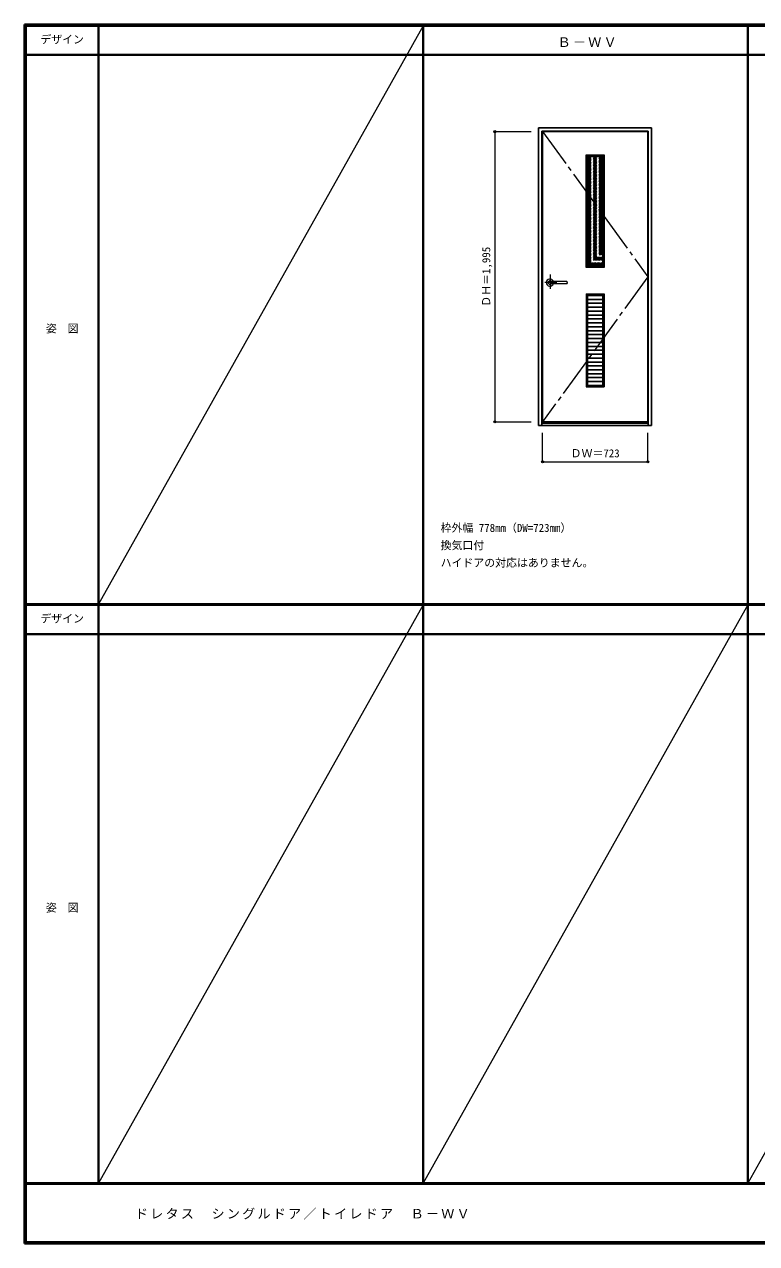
# Model space of a CAD drawing. Units: millimetres, scale not verified. Extents: x -6000 to 5700, y -4307 to 4175.
# Drawn here: x -6000 to -966, y -4205 to 4175 of the extents above; entities that cross this region are included whole.
import ezdxf
from ezdxf.enums import TextEntityAlignment as Align

# ---------------------------------------------------------------- set-up
doc = ezdxf.new("R2010")
doc.units = ezdxf.units.MM
doc.header["$LTSCALE"] = 30
doc.header["$PDMODE"] = 32
doc.header["$PDSIZE"] = 15
for name, pattern in [('CHAIN1', [8, 5, -1, 1, -1]), ('CHAIN2', [12, 9, -1, 1, -1]), ('DASHED1', [1.8, 1.2, -0.6])]:
    doc.linetypes.add(name, pattern=pattern)
for name, color, linetype, lineweight in [('0-2_扉', 3, 'Continuous', 25), ('0-3_仕上げ', 3, 'Continuous', 25), ('0-4_枠', 3, 'Continuous', 25), ('0-5_レバー', 7, 'Continuous', 18), ('0-A_文字', 7, 'CHAIN2', 18), ('0-B_寸法', 7, 'Continuous', 9), ('0-C_ハッチ', 4, 'DASHED1', 9), ('F-1_枠', 6, 'Continuous', 40), ('F-A_文字', 7, 'Continuous', 18)]:
    doc.layers.add(name, color=color, linetype=linetype, lineweight=lineweight)
doc.styles.add('ＭＳ ゴシック', font='')
doc.styles.get('ＭＳ ゴシック').set_extended_font_data('MS Gothic')

msp = doc.modelspace()

# ---------------------------------------------------------------- linework, layer by layer
at = {"layer": '0-2_扉'}
for p, q in [((-2436.8, 3438), (-1713.8, 3438)), ((-2436.8, 1443), (-2436.8, 3438)), ((-1713.8, 1443), (-1713.8, 3438)), ((-2436.8, 1443), (-1713.8, 1443))]:
    msp.add_line(p, q, dxfattribs=at)
at = {"layer": '0-3_仕上げ', "color": 7, "lineweight": 18}
for p, q in [((-2137.8, 3278), (-2127.8, 3268)), ((-2137.8, 3278), (-2012.8, 3278)), ((-2012.8, 3278), (-2022.8, 3268)), ((-2012.8, 3278), (-2012.8, 2503)), ((-2127.8, 2513), (-2137.8, 2503)), ((-2022.8, 2513), (-2012.8, 2503)), ((-2137.8, 2322), (-2137.8, 1683)), ((-2137.8, 2322), (-2127.8, 2312)), ((-2137.8, 2322), (-2012.8, 2322)), ((-2012.8, 2322), (-2022.8, 2312)), ((-2012.8, 2322), (-2012.8, 1683)), ((-2127.8, 1693), (-2137.8, 1683)), ((-2137.8, 1683), (-2012.8, 1683)), ((-2022.8, 1693), (-2012.8, 1683))]:
    msp.add_line(p, q, dxfattribs=at)
at = {"layer": '0-3_仕上げ'}
for p, q in [((-2127.8, 3268), (-2022.8, 3268)), ((-2127.8, 3268), (-2127.8, 2513)), ((-2022.8, 3268), (-2022.8, 2513)), ((-2127.8, 2513), (-2022.8, 2513)), ((-2127.8, 2312), (-2127.8, 1693)), ((-2022.8, 2312), (-2127.8, 2312)), ((-2022.8, 2285.09), (-2127.8, 2285.09)), ((-2022.8, 1693), (-2022.8, 2312)), ((-2022.8, 2258.17), (-2127.8, 2258.17)), ((-2022.8, 2231.26), (-2127.8, 2231.26)), ((-2022.8, 2204.35), (-2127.8, 2204.35)), ((-2022.8, 2177.43), (-2127.8, 2177.43)), ((-2022.8, 2150.52), (-2127.8, 2150.52)), ((-2022.8, 2123.61), (-2127.8, 2123.61)), ((-2022.8, 2096.7), (-2127.8, 2096.7)), ((-2022.8, 2069.78), (-2127.8, 2069.78)), ((-2022.8, 2042.87), (-2127.8, 2042.87)), ((-2022.8, 2015.96), (-2127.8, 2015.96)), ((-2022.8, 1989.04), (-2127.8, 1989.04)), ((-2022.8, 1962.13), (-2127.8, 1962.13)), ((-2022.8, 1935.22), (-2127.8, 1935.22)), ((-2022.8, 1908.3), (-2127.8, 1908.3)), ((-2022.8, 1881.39), (-2127.8, 1881.39)), ((-2022.8, 1854.48), (-2127.8, 1854.48)), ((-2022.8, 1827.57), (-2127.8, 1827.57)), ((-2022.8, 1800.65), (-2127.8, 1800.65)), ((-2022.8, 1773.74), (-2127.8, 1773.74)), ((-2022.8, 1746.83), (-2127.8, 1746.83)), ((-2022.8, 1719.91), (-2127.8, 1719.91)), ((-2127.8, 1693), (-2022.8, 1693))]:
    msp.add_line(p, q, dxfattribs=at)
at = {"layer": '0-3_仕上げ', "color": 7, "lineweight": 18}
msp.add_lwpolyline([(-2012.8, 2503), (-2137.8, 2503), (-2137.8, 3278)], dxfattribs=at)
at = {"layer": '0-4_枠'}
for p, q in [((-2465.8, 3465), (-1687.8, 3465)), ((-2465.8, 1418), (-2465.8, 3465)), ((-2441.8, 3441), (-1711.8, 3441)), ((-2441.8, 1418), (-2441.8, 3441)), ((-1711.8, 1418), (-1711.8, 3441)), ((-1687.8, 1418), (-1687.8, 3465)), ((-2441.8, 1433), (-1711.8, 1433)), ((-2465.8, 1418), (-1687.8, 1418))]:
    msp.add_line(p, q, dxfattribs=at)
at = {"layer": '0-5_レバー', "color": 4, "linetype": 'CHAIN1', "lineweight": 9}
for p, q in [((-2386.3, 2456.96), (-2386.3, 2357.11)), ((-2339.5, 2400.5), (-2422.52, 2400.5))]:
    msp.add_line(p, q, dxfattribs=at)
at = {"layer": '0-5_レバー'}
for q in [(-2269.3, 2405.99), (-2269.3, 2395)]:
    msp.add_line((-2269.3, 2400.5), q, dxfattribs=at)
for points in [[(-2376.34, 2407.49), (-2377.11, 2408.28), (-2379.08, 2409.65), (-2381.32, 2410.66), (-2383.76, 2411.29), (-2386.3, 2411.5), (-2388.84, 2411.29), (-2391.27, 2410.66), (-2393.52, 2409.65), (-2395.49, 2408.28), (-2397.11, 2406.61), (-2398.31, 2404.71), (-2399.05, 2402.65), (-2399.3, 2400.5), (-2399.05, 2398.35), (-2398.31, 2396.29), (-2397.11, 2394.39), (-2395.49, 2392.72), (-2393.52, 2391.35), (-2391.27, 2390.34), (-2388.84, 2389.71), (-2386.3, 2389.5), (-2383.76, 2389.71), (-2381.32, 2390.34), (-2379.08, 2391.35), (-2377.11, 2392.72), (-2376.34, 2393.51)], [(-2270.8, 2407.5), (-2280.53, 2407.5), (-2290.71, 2407.5), (-2300.31, 2407.5), (-2309.3, 2407.5), (-2317.71, 2407.5), (-2325.52, 2407.5), (-2332.34, 2407.5), (-2338.64, 2407.5), (-2344.4, 2407.5), (-2349.65, 2407.5), (-2354.44, 2407.5), (-2359.09, 2407.5), (-2363.3, 2407.5), (-2367.05, 2407.5), (-2369.05, 2407.5), (-2370.9, 2407.5), (-2372.91, 2407.49), (-2375.32, 2407.49), (-2376.81, 2407.49), (-2378.35, 2407.49), (-2379.87, 2407.49), (-2380.97, 2407.49), (-2381.43, 2407.49), (-2381.43, 2407.48)], [(-2381.28, 2393.51), (-2381.15, 2393.51), (-2380.71, 2393.51), (-2379.99, 2393.51), (-2378.97, 2393.51), (-2377.71, 2393.51), (-2376.36, 2393.51), (-2373.5, 2393.51), (-2370.52, 2393.5), (-2367.5, 2393.5), (-2364.46, 2393.5), (-2361.39, 2393.5), (-2358.31, 2393.5), (-2354.31, 2393.5), (-2349.9, 2393.5), (-2344.93, 2393.5), (-2339.4, 2393.5), (-2333.31, 2393.5), (-2326.66, 2393.5), (-2319.45, 2393.5), (-2310.86, 2393.5), (-2301.6, 2393.5), (-2291.66, 2393.5), (-2281.05, 2393.5), (-2270.8, 2393.5)], [(-2270.8, 2407.5), (-2279.88, 2407.5), (-2280.28, 2407.5)]]:
    msp.add_lwpolyline(points, dxfattribs=at)
for centre, radius, start, end in [((-2386.3, 2400.5), 24.55, 16.59952, 343.36736), ((-2270.8, 2406), 1.5, 0.00847, 89.9163), ((-2270.8, 2406), 1.5, 360, 90.17419), ((-2270.8, 2395), 1.5, 270.16419, 0), ((-2270.8, 2395), 1.5, 269.91059, 359.99153)]:
    msp.add_arc(centre, radius, start, end, dxfattribs=at)
at = {"layer": '0-A_文字'}
for p, q in [((-2436.8, 3438), (-1713.8, 2440.5)), ((-1713.8, 2440.5), (-2436.8, 1443))]:
    msp.add_line(p, q, dxfattribs=at)
at = {"layer": '0-B_寸法', "color": 4}
for p, q in [((-2765.8, 3438), (-2515.8, 3438)), ((-2765.8, 3438), (-2765.8, 1443)), ((-2765.8, 1443), (-2515.8, 1443)), ((-2436.8, 1168), (-2436.8, 1368)), ((-1713.8, 1168), (-1713.8, 1368)), ((-2436.8, 1168), (-1713.8, 1168))]:
    msp.add_line(p, q, dxfattribs=at)
at = {"layer": '0-B_寸法'}
for p in [(-2765.8, 3438), (-2765.8, 1443), (-2436.8, 1168), (-1713.8, 1168)]:
    msp.add_point(p, dxfattribs=at)
at = {"layer": '0-C_ハッチ'}
for p, q in [((-2127.8, 3164), (-2023.8, 3268)), ((-2127.8, 3173.9), (-2033.7, 3268)), ((-2127.8, 3183.8), (-2043.6, 3268)), ((-2127.8, 3193.7), (-2053.5, 3268)), ((-2127.8, 3203.6), (-2063.4, 3268)), ((-2127.8, 3213.5), (-2073.3, 3268)), ((-2127.8, 3223.4), (-2083.2, 3268)), ((-2127.8, 3233.3), (-2093.1, 3268)), ((-2127.8, 3243.2), (-2102.99, 3268)), ((-2127.8, 3253.1), (-2112.89, 3268)), ((-2127.8, 3263), (-2122.79, 3268)), ((-2127.8, 3154.1), (-2022.8, 3259.1)), ((-2127.8, 3144.2), (-2022.8, 3249.2)), ((-2127.8, 3134.3), (-2022.8, 3239.3)), ((-2127.8, 3124.4), (-2022.8, 3229.4)), ((-2127.8, 3114.5), (-2022.8, 3219.5)), ((-2127.8, 3104.6), (-2022.8, 3209.6)), ((-2127.8, 3094.7), (-2022.8, 3199.7)), ((-2127.8, 3084.8), (-2022.8, 3189.8)), ((-2127.8, 3074.9), (-2022.8, 3179.9)), ((-2127.8, 3065.01), (-2022.8, 3170)), ((-2127.8, 3055.11), (-2022.8, 3160.11)), ((-2127.8, 3045.21), (-2022.8, 3150.21)), ((-2127.8, 3035.31), (-2022.8, 3140.31)), ((-2127.8, 3025.41), (-2022.8, 3130.41)), ((-2127.8, 3015.51), (-2022.8, 3120.51)), ((-2127.8, 3005.61), (-2022.8, 3110.61)), ((-2127.8, 2995.71), (-2022.8, 3100.71)), ((-2127.8, 2985.81), (-2022.8, 3090.81)), ((-2127.8, 2975.91), (-2022.8, 3080.91)), ((-2127.8, 2966.01), (-2022.8, 3071.01)), ((-2127.8, 2956.11), (-2022.8, 3061.11)), ((-2127.8, 2946.21), (-2022.8, 3051.21)), ((-2127.8, 2936.31), (-2022.8, 3041.31)), ((-2127.8, 2926.41), (-2022.8, 3031.41)), ((-2127.8, 2916.51), (-2022.8, 3021.51)), ((-2127.8, 2906.61), (-2022.8, 3011.61)), ((-2127.8, 2896.71), (-2022.8, 3001.71)), ((-2127.8, 2886.81), (-2022.8, 2991.81)), ((-2127.8, 2876.91), (-2022.8, 2981.91)), ((-2127.8, 2867.02), (-2022.8, 2972.02)), ((-2127.8, 2857.12), (-2022.8, 2962.12)), ((-2127.8, 2847.22), (-2022.8, 2952.22)), ((-2127.8, 2837.32), (-2022.8, 2942.32)), ((-2127.8, 2827.42), (-2022.8, 2932.42)), ((-2127.8, 2817.52), (-2022.8, 2922.52)), ((-2127.8, 2807.62), (-2022.8, 2912.62)), ((-2127.8, 2797.72), (-2022.8, 2902.72)), ((-2127.8, 2787.82), (-2022.8, 2892.82)), ((-2127.8, 2777.92), (-2022.8, 2882.92)), ((-2127.8, 2768.02), (-2022.8, 2873.02)), ((-2127.8, 2758.12), (-2022.8, 2863.12)), ((-2127.8, 2748.22), (-2022.8, 2853.22)), ((-2127.8, 2738.32), (-2022.8, 2843.32)), ((-2127.8, 2728.42), (-2022.8, 2833.42)), ((-2127.8, 2718.52), (-2022.8, 2823.52)), ((-2127.8, 2708.62), (-2022.8, 2813.62)), ((-2127.8, 2698.72), (-2022.8, 2803.72)), ((-2127.8, 2688.82), (-2022.8, 2793.82)), ((-2127.8, 2678.92), (-2022.8, 2783.92)), ((-2127.8, 2669.03), (-2022.8, 2774.03)), ((-2127.8, 2659.13), (-2022.8, 2764.13)), ((-2127.8, 2649.23), (-2022.8, 2754.23)), ((-2127.8, 2639.33), (-2022.8, 2744.33)), ((-2127.8, 2629.43), (-2022.8, 2734.43)), ((-2127.8, 2619.53), (-2022.8, 2724.53)), ((-2127.8, 2609.63), (-2022.8, 2714.63)), ((-2127.8, 2599.73), (-2022.8, 2704.73)), ((-2127.8, 2589.83), (-2022.8, 2694.83)), ((-2127.8, 2579.93), (-2022.8, 2684.93)), ((-2127.8, 2570.03), (-2022.8, 2675.03)), ((-2127.8, 2560.13), (-2022.8, 2665.13)), ((-2127.8, 2550.23), (-2022.8, 2655.23)), ((-2127.8, 2540.33), (-2022.8, 2645.33)), ((-2127.8, 2530.43), (-2022.8, 2635.43)), ((-2127.8, 2520.53), (-2022.8, 2625.53)), ((-2125.43, 2513), (-2022.8, 2615.63)), ((-2115.53, 2513), (-2022.8, 2605.73)), ((-2105.63, 2513), (-2022.8, 2595.83)), ((-2095.73, 2513), (-2022.8, 2585.93)), ((-2085.83, 2513), (-2022.8, 2576.04)), ((-2075.94, 2513), (-2022.8, 2566.14)), ((-2066.04, 2513), (-2022.8, 2556.24)), ((-2056.14, 2513), (-2022.8, 2546.34)), ((-2046.24, 2513), (-2022.8, 2536.44)), ((-2036.34, 2513), (-2022.8, 2526.54)), ((-2026.44, 2513), (-2022.8, 2516.64))]:
    msp.add_line(p, q, dxfattribs=at)
at = {"layer": 'F-1_枠'}
for p, q in [((-6000, 4175), (5700, 4175)), ((-6000, 4175), (-6000, -4205)), ((-6000, 4170), (5700, 4170)), ((-6000, 4165), (5700, 4165)), ((-5995, 4175), (-5995, -4205)), ((-5990, 4175), (-5990, -4205)), ((-5490, 4175), (-5490, -3790)), ((-3258.4, 4175), (-3258.4, -3790)), ((-1026.8, 4175), (-1026.8, -3790)), ((-6000, 3965), (5700, 3965)), ((-6000, 190.5), (5700, 190.5)), ((-6000, 187.5), (5700, 187.5)), ((-6000, 184.5), (5700, 184.5)), ((-6000, -15.5), (5700, -15.5)), ((5700, -3790), (-6000, -3790)), ((5700, -3795), (-6000, -3795)), ((5700, -4195), (-6000, -4195)), ((5700, -4200), (-6000, -4200)), ((5700, -4205), (-6000, -4205))]:
    msp.add_line(p, q, dxfattribs=at)
at = {"layer": 'F-A_文字'}
for p, q in [((-3258.4, 4165), (-5490, 190.5)), ((-3258.4, 184.5), (-5490, -3790)), ((-1026.8, 184.5), (-3258.4, -3790)), ((1204.8, 184.5), (-1026.8, -3790))]:
    msp.add_line(p, q, dxfattribs=at)

# ---------------------------------------------------------------- texts
at = {"layer": '0-A_文字', "style": 'ＭＳ ゴシック'}
for s, p in [('枠外幅 778mm（DW=723mm）', (-3138.4, 670.5)), ('換気口付', (-3138.4, 550.5)), ('ハイドアの対応はありません。', (-3138.4, 430.5))]:
    msp.add_text(s, height=54.99, dxfattribs=at).set_placement(p, align=Align.BOTTOM_LEFT)
at = {"layer": '0-A_文字', "insert": (-2334.1, 4020), "char_height": 65.98, "attachment_point": 7, "style": 'ＭＳ ゴシック'}
msp.add_mtext('\\T1.17;Ｂ－ＷＶ', dxfattribs=at)
at = {"layer": '0-B_寸法', "style": 'ＭＳ ゴシック'}
msp.add_text('ＤＨ＝1,995', height=54.99, rotation=90, dxfattribs=at).set_placement((-2780.8, 2234.25), align=Align.BOTTOM_LEFT)
msp.add_text('ＤＷ＝723', height=54.99, dxfattribs=at).set_placement((-2244.55, 1183), align=Align.BOTTOM_LEFT)
at = {"layer": 'F-A_文字', "style": 'ＭＳ ゴシック'}
for s, p in [('デザイン', (-5890, 4027.5)), ('姿\u3000図', (-5852.5, 2040.25)), ('デザイン', (-5890, 47)), ('姿\u3000図', (-5852.5, -1940.25))]:
    msp.add_text(s, height=54.99, dxfattribs=at).set_placement(p, align=Align.BOTTOM_LEFT)
at = {"layer": 'F-A_文字', "insert": (-5240, -4040), "char_height": 65.98, "attachment_point": 7, "style": 'ＭＳ ゴシック'}
msp.add_mtext('\\T1.17;ドレタス\u3000シングルドア／トイレドア\u3000Ｂ－ＷＶ', dxfattribs=at)

doc.saveas('drawing.dxf')
